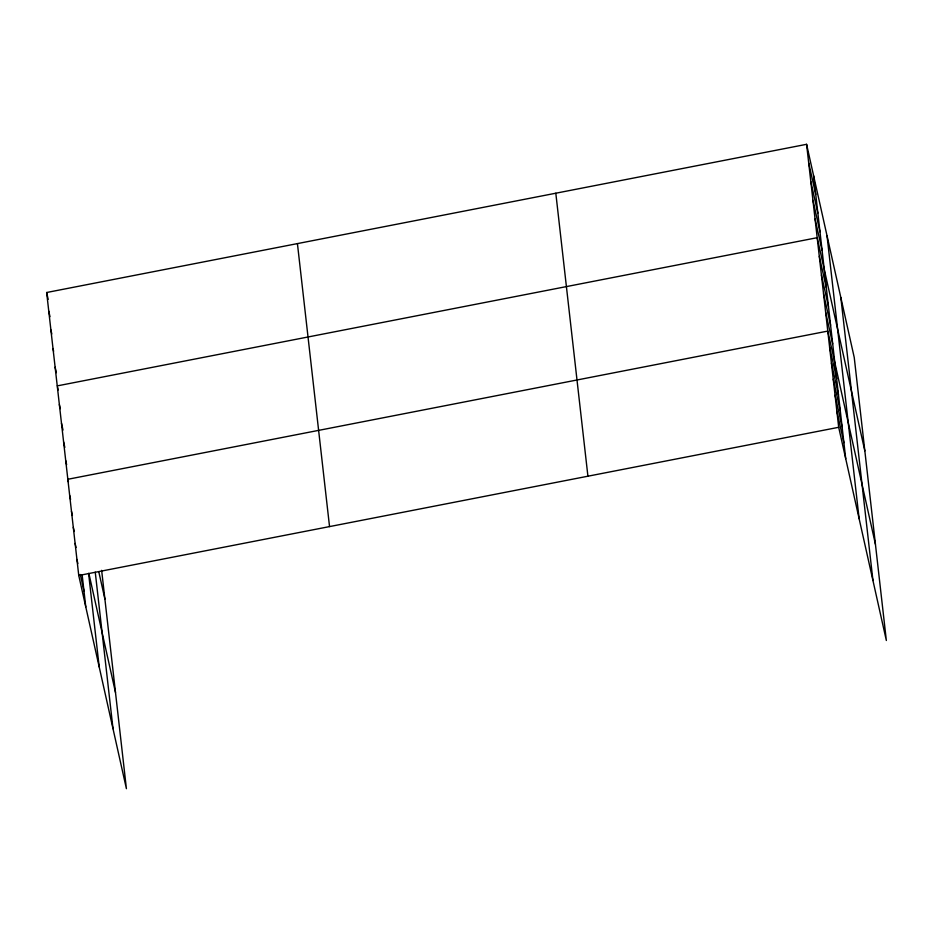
<?xml version="1.0" encoding="UTF-8"?>
<svg xmlns="http://www.w3.org/2000/svg" width="933" height="933" viewBox="0 0 933 933"><rect width="100%" height="100%" fill="white"/><g stroke="black" fill="none" stroke-linecap="round" stroke-linejoin="round"><path stroke-width="1.4" d="M101.639 570.355L126.41 788.688L78.757 575.498L46.65 292.507L806.59 144.312L854.243 357.502L886.35 640.493L838.697 427.302L806.59 144.312M57.251 385.889L817.18 237.693L864.833 450.896M78.757 575.498L838.697 427.302M808.701 162.983L815.745 194.461M810.824 181.667L817.856 213.132M812.946 200.338L819.979 231.816M815.069 219.022L822.101 250.487M819.302 256.377L826.335 287.842M821.425 275.048L828.457 306.525M823.536 293.732L830.58 325.197M825.658 312.403L832.691 343.88M875.434 544.277L827.781 331.087L67.841 479.282L68.447 482.011M829.6 347.123L836.633 378.588M831.42 363.159L838.452 394.624M833.239 379.195L840.271 410.66M835.058 395.23L842.091 426.696M836.878 411.266L843.91 442.732M46.65 292.507L48.178 299.353M48.773 311.179L49.997 316.66M50.883 329.862L51.805 333.967M53.006 348.534L53.624 351.274M55.129 367.217L56.353 372.687M57.554 387.265L58.161 389.994M98.805 571.824L104.904 599.091M59.362 404.572L60.283 408.677M61.485 423.244L63.012 430.09M63.607 441.927L64.832 447.397M65.718 460.599L66.64 464.704M88.903 573.527L115.494 692.473M69.66 495.318L70.581 499.423M71.479 511.354L72.401 515.459M73.299 527.39L74.22 531.495M75.118 543.426L76.04 547.531M76.938 559.462L77.859 563.567M80.308 574.506L83.97 590.927M840.843 297.534L872.95 580.524M827.023 235.746L859.13 518.736M813.623 175.777L845.73 458.768M555.811 193.213L587.918 476.203M297.429 243.606L329.536 526.585M95.248 572.162L113.01 728.72M88.588 573.387L99.201 666.932M82.151 574.891L85.789 606.963"/></g></svg>
